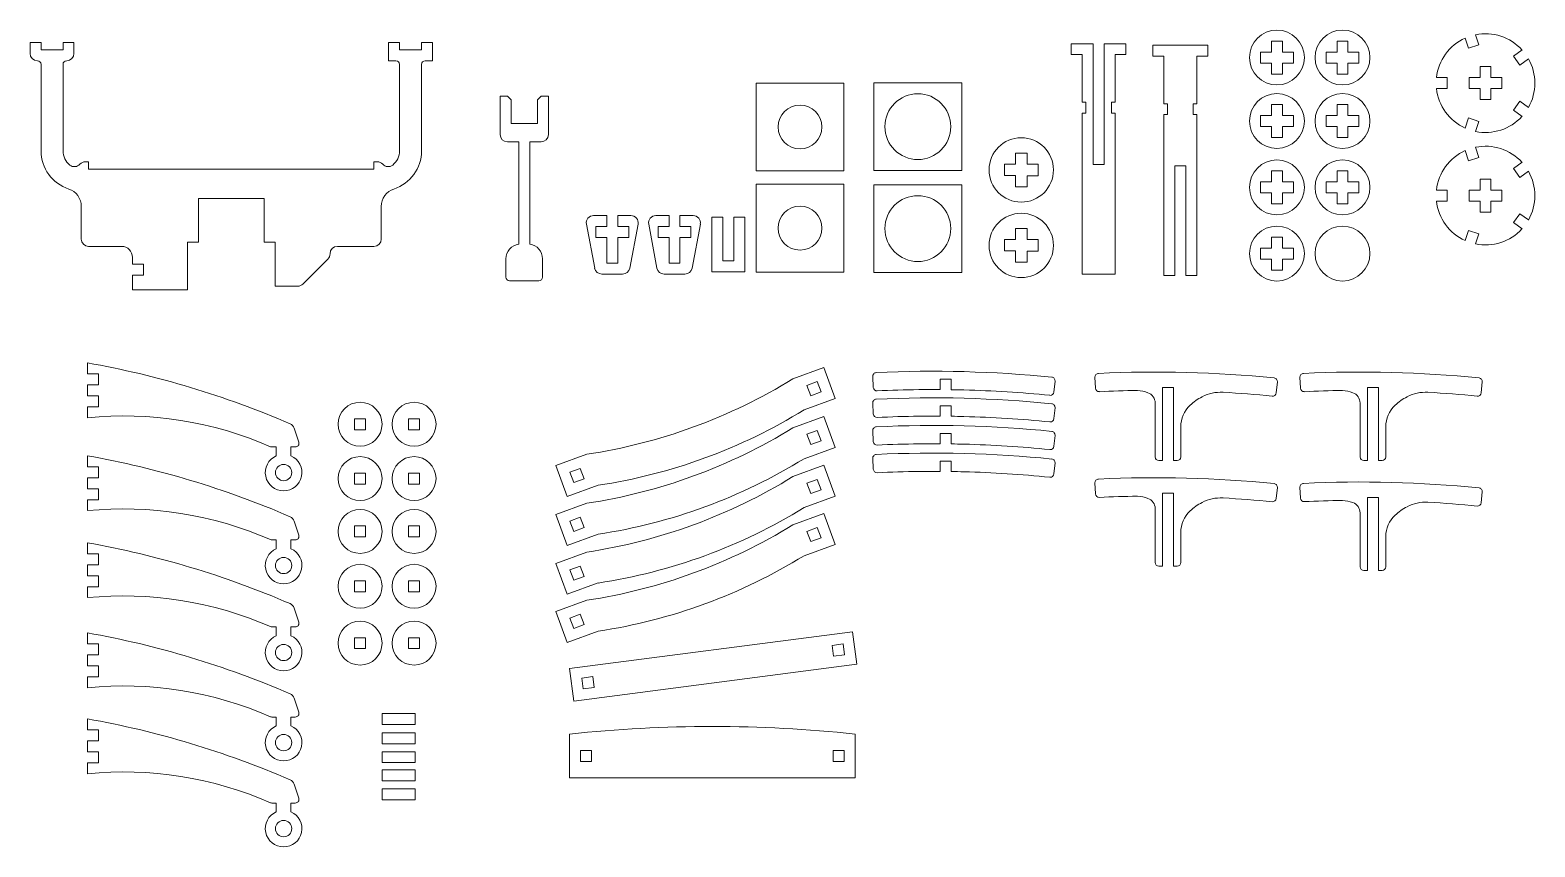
# Model space of a CAD drawing. Header units: millimetres. Extents: x 42 to 1075, y 65 to 598.
# Drawn here: x 42.3 to 453.6, y 375.1 to 598.4 of the extents above; entities that cross this region are included whole.
import ezdxf

# ---------------------------------------------------------------- set-up
doc = ezdxf.new("R2010")
doc.units = ezdxf.units.MM

msp = doc.modelspace()

# ---------------------------------------------------------------- linework, layer by layer
at = {"color": 5, "linetype": 'Continuous', "lineweight": 15}
for p, q in [((437.37, 597.08), (438.28, 594.31)), ((45.26, 594.98), (42.26, 594.98)), ((42.26, 594.98), (42.26, 591.98)), ((45.26, 594.98), (45.26, 592.98)), ((45.26, 592.98), (51.26, 592.98)), ((54.26, 594.98), (51.26, 594.98)), ((51.26, 592.98), (51.26, 594.98)), ((54.26, 591.98), (54.26, 594.98)), ((140.26, 594.98), (143.26, 594.98)), ((140.26, 589.98), (140.26, 594.98)), ((143.26, 592.98), (143.26, 594.98)), ((143.26, 592.98), (149.26, 592.98)), ((149.26, 594.98), (152.26, 594.98)), ((149.26, 594.98), (149.26, 592.98)), ((152.26, 594.98), (152.26, 589.98)), ((332.82, 594.64), (326.82, 594.64)), ((326.82, 594.64), (326.82, 591.64)), ((332.82, 594.64), (332.82, 561.64)), ((341.82, 594.64), (335.82, 594.64)), ((335.82, 561.64), (335.82, 594.64)), ((341.82, 591.64), (341.82, 594.64)), ((349.15, 594.24), (364.15, 594.24)), ((349.15, 591.24), (349.15, 594.24)), ((364.15, 594.24), (364.15, 591.24)), ((378.57, 589.35), (378.57, 592.35)), ((381.57, 592.35), (378.57, 592.35)), ((381.57, 592.35), (381.57, 595.35)), ((381.57, 595.35), (384.57, 595.35)), ((384.57, 592.35), (384.57, 595.35)), ((387.57, 592.35), (384.57, 592.35)), ((387.57, 589.35), (387.57, 592.35)), ((396.5, 589.35), (396.5, 592.35)), ((399.5, 592.35), (396.5, 592.35)), ((399.5, 592.35), (399.5, 595.35)), ((399.5, 595.35), (402.5, 595.35)), ((402.5, 592.35), (402.5, 595.35)), ((405.5, 592.35), (402.5, 592.35)), ((405.5, 589.35), (405.5, 592.35)), ((435.42, 593.38), (434.52, 596.15)), ((438.28, 594.31), (435.42, 593.38)), ((447.71, 591.24), (450.07, 592.96)), ((45.26, 588.98), (45.26, 565.35)), ((51.26, 588.98), (51.26, 565.35)), ((142.26, 589.98), (140.26, 589.98)), ((143.26, 588.98), (143.26, 565.35)), ((149.26, 588.98), (149.26, 565.35)), ((152.26, 589.98), (150.26, 589.98)), ((326.82, 591.64), (329.82, 591.64)), ((329.82, 591.64), (329.82, 578.64)), ((338.82, 591.64), (338.82, 578.64)), ((338.82, 591.64), (341.82, 591.64)), ((352.15, 591.24), (349.15, 591.24)), ((352.15, 591.24), (352.15, 578.24)), ((361.15, 591.24), (361.15, 578.24)), ((364.15, 591.24), (361.15, 591.24)), ((381.57, 589.35), (378.57, 589.35)), ((381.57, 586.35), (381.57, 589.35)), ((387.57, 589.35), (384.57, 589.35)), ((384.57, 586.35), (384.57, 589.35)), ((399.5, 589.35), (396.5, 589.35)), ((399.5, 586.35), (399.5, 589.35)), ((405.5, 589.35), (402.5, 589.35)), ((402.5, 586.35), (402.5, 589.35)), ((438.59, 585.36), (438.59, 588.36)), ((438.59, 588.36), (441.59, 588.36)), ((441.59, 585.36), (441.59, 588.36)), ((449.47, 588.81), (447.71, 591.24)), ((451.83, 590.53), (449.47, 588.81)), ((381.57, 586.35), (384.57, 586.35)), ((399.5, 586.35), (402.5, 586.35)), ((426.68, 585.36), (429.59, 585.36)), ((429.59, 585.36), (429.59, 582.36)), ((435.59, 582.36), (435.59, 585.36)), ((438.59, 585.36), (435.59, 585.36)), ((444.59, 585.36), (441.59, 585.36)), ((444.59, 582.36), (444.59, 585.36)), ((170.74, 580.31), (172.74, 580.31)), ((170.74, 569.81), (170.74, 580.31)), ((173.74, 579.31), (172.74, 580.31)), ((181.94, 580.31), (180.94, 579.31)), ((181.94, 580.31), (183.94, 580.31)), ((183.94, 580.31), (183.94, 569.81)), ((240.72, 583.87), (264.72, 583.87)), ((240.72, 559.87), (240.72, 583.87)), ((264.72, 583.87), (264.72, 559.87)), ((272.93, 583.96), (296.93, 583.96)), ((272.93, 559.96), (272.93, 583.96)), ((296.93, 583.96), (296.93, 559.96)), ((429.59, 582.36), (426.68, 582.36)), ((438.59, 582.36), (435.59, 582.36)), ((438.59, 579.36), (438.59, 582.36)), ((444.59, 582.36), (441.59, 582.36)), ((441.59, 579.36), (441.59, 582.36)), ((173.74, 579.31), (173.74, 572.81)), ((180.94, 572.81), (180.94, 579.31)), ((330.82, 578.64), (329.82, 578.64)), ((330.82, 575.64), (330.82, 578.64)), ((337.82, 578.64), (337.82, 575.64)), ((338.82, 578.64), (337.82, 578.64)), ((353.15, 578.24), (352.15, 578.24)), ((353.15, 575.24), (353.15, 578.24)), ((360.15, 578.24), (360.15, 575.24)), ((361.15, 578.24), (360.15, 578.24)), ((381.57, 574.99), (381.57, 577.99)), ((381.57, 577.99), (384.57, 577.99)), ((384.57, 574.99), (384.57, 577.99)), ((399.5, 574.99), (399.5, 577.99)), ((399.5, 577.99), (402.5, 577.99)), ((402.5, 574.99), (402.5, 577.99)), ((438.59, 579.36), (441.59, 579.36)), ((447.71, 576.47), (449.47, 578.9)), ((450.07, 574.76), (447.71, 576.47)), ((449.47, 578.9), (451.83, 577.18)), ((173.74, 572.81), (180.94, 572.81)), ((329.82, 575.64), (330.82, 575.64)), ((329.82, 575.64), (329.82, 531.64)), ((337.82, 575.64), (338.82, 575.64)), ((338.82, 575.64), (338.82, 531.64)), ((352.15, 575.24), (353.15, 575.24)), ((352.15, 575.24), (352.15, 531.24)), ((360.15, 575.24), (361.15, 575.24)), ((361.15, 575.24), (361.15, 531.24)), ((378.57, 571.99), (378.57, 574.99)), ((381.57, 574.99), (378.57, 574.99)), ((381.57, 571.99), (378.57, 571.99)), ((381.57, 568.99), (381.57, 571.99)), ((387.57, 574.99), (384.57, 574.99)), ((387.57, 571.99), (384.57, 571.99)), ((384.57, 568.99), (384.57, 571.99)), ((387.57, 571.99), (387.57, 574.99)), ((396.5, 571.99), (396.5, 574.99)), ((399.5, 574.99), (396.5, 574.99)), ((399.5, 571.99), (396.5, 571.99)), ((399.5, 568.99), (399.5, 571.99)), ((405.5, 574.99), (402.5, 574.99)), ((405.5, 571.99), (402.5, 571.99)), ((402.5, 568.99), (402.5, 571.99)), ((405.5, 571.99), (405.5, 574.99)), ((434.52, 571.56), (435.42, 574.33)), ((435.42, 574.33), (438.28, 573.41)), ((438.28, 573.41), (437.37, 570.63)), ((175.84, 567.81), (172.74, 567.81)), ((175.84, 539.81), (175.84, 567.81)), ((178.84, 567.81), (178.84, 539.81)), ((181.94, 567.81), (178.84, 567.81)), ((381.57, 568.99), (384.57, 568.99)), ((399.5, 568.99), (402.5, 568.99)), ((311.6, 561.72), (311.6, 564.72)), ((311.6, 564.72), (314.8, 564.72)), ((314.8, 564.72), (314.8, 561.72)), ((435.42, 562.64), (434.52, 565.41)), ((438.28, 563.56), (435.42, 562.64)), ((437.37, 566.34), (438.28, 563.56)), ((58.26, 562.35), (57.36, 562.35)), ((58.26, 560.35), (58.26, 562.35)), ((58.26, 560.35), (136.26, 560.35)), ((137.17, 562.35), (136.26, 562.35)), ((136.26, 562.35), (136.26, 560.35)), ((264.72, 559.87), (240.72, 559.87)), ((296.93, 559.96), (272.93, 559.96)), ((308.6, 558.62), (308.6, 561.72)), ((308.6, 561.72), (311.6, 561.72)), ((314.8, 561.72), (317.8, 561.72)), ((317.8, 561.72), (317.8, 558.52)), ((332.82, 561.64), (335.82, 561.64)), ((355.15, 531.24), (355.15, 561.24)), ((358.15, 561.24), (355.15, 561.24)), ((358.15, 531.24), (358.15, 561.24)), ((381.57, 556.85), (381.57, 559.85)), ((381.57, 559.85), (384.57, 559.85)), ((384.57, 556.85), (384.57, 559.85)), ((399.5, 556.85), (399.5, 559.85)), ((399.5, 559.85), (402.5, 559.85)), ((402.5, 556.85), (402.5, 559.85)), ((447.71, 560.5), (450.07, 562.21)), ((449.47, 558.07), (447.71, 560.5)), ((451.83, 559.79), (449.47, 558.07)), ((240.72, 556.21), (264.72, 556.21)), ((240.72, 532.21), (240.72, 556.21)), ((264.72, 556.21), (264.72, 532.21)), ((272.93, 556.09), (296.93, 556.09)), ((272.93, 532.09), (272.93, 556.09)), ((296.93, 556.09), (296.93, 532.09)), ((311.6, 558.62), (308.6, 558.62)), ((311.6, 555.52), (311.6, 558.62)), ((314.8, 555.52), (311.6, 555.52)), ((317.8, 558.52), (314.8, 558.52)), ((314.8, 558.52), (314.8, 555.52)), ((378.57, 553.85), (378.57, 556.85)), ((381.57, 556.85), (378.57, 556.85)), ((387.57, 556.85), (384.57, 556.85)), ((387.57, 553.85), (387.57, 556.85)), ((396.5, 553.85), (396.5, 556.85)), ((399.5, 556.85), (396.5, 556.85)), ((405.5, 556.85), (402.5, 556.85)), ((405.5, 553.85), (405.5, 556.85)), ((438.59, 554.61), (438.59, 557.61)), ((438.59, 557.61), (441.59, 557.61)), ((441.59, 554.61), (441.59, 557.61)), ((88.26, 552.35), (88.26, 540.35)), ((106.26, 552.35), (88.26, 552.35)), ((106.26, 540.35), (106.26, 552.35)), ((381.57, 553.85), (378.57, 553.85)), ((381.57, 550.85), (381.57, 553.85)), ((387.57, 553.85), (384.57, 553.85)), ((384.57, 550.85), (384.57, 553.85)), ((399.5, 553.85), (396.5, 553.85)), ((399.5, 550.85), (399.5, 553.85)), ((405.5, 553.85), (402.5, 553.85)), ((402.5, 550.85), (402.5, 553.85)), ((426.68, 554.61), (429.59, 554.61)), ((429.59, 551.61), (426.68, 551.61)), ((429.59, 554.61), (429.59, 551.61)), ((435.59, 551.61), (435.59, 554.61)), ((438.59, 554.61), (435.59, 554.61)), ((438.59, 551.61), (435.59, 551.61)), ((438.59, 548.61), (438.59, 551.61)), ((444.59, 554.61), (441.59, 554.61)), ((444.59, 551.61), (441.59, 551.61)), ((441.59, 548.61), (441.59, 551.61)), ((444.59, 551.61), (444.59, 554.61)), ((56.26, 550.16), (56.26, 541.22)), ((138.26, 541.22), (138.26, 550.16)), ((199.89, 547.67), (196.3, 547.67)), ((199.89, 544.67), (199.89, 547.67)), ((206.48, 547.67), (202.89, 547.67)), ((202.89, 547.67), (202.89, 544.67)), ((216.91, 547.67), (213.32, 547.67)), ((216.91, 544.67), (216.91, 547.67)), ((223.5, 547.67), (219.91, 547.67)), ((219.91, 547.67), (219.91, 544.67)), ((231.65, 547.24), (228.65, 547.24)), ((228.65, 547.24), (228.65, 532.24)), ((231.65, 535.24), (231.65, 547.24)), ((237.65, 547.24), (234.65, 547.24)), ((234.65, 547.24), (234.65, 535.24)), ((237.65, 532.24), (237.65, 547.24)), ((381.57, 550.85), (384.57, 550.85)), ((399.5, 550.85), (402.5, 550.85)), ((438.59, 548.61), (441.59, 548.61)), ((447.71, 545.73), (449.47, 548.15)), ((449.47, 548.15), (451.83, 546.44)), ((194.34, 545.3), (196.59, 533.3)), ((196.89, 544.67), (196.89, 541.67)), ((199.89, 544.67), (196.89, 544.67)), ((205.89, 544.67), (202.89, 544.67)), ((205.89, 541.67), (205.89, 544.67)), ((206.2, 533.3), (208.45, 545.3)), ((211.36, 545.3), (213.61, 533.3)), ((213.91, 544.67), (213.91, 541.67)), ((216.91, 544.67), (213.91, 544.67)), ((222.91, 544.67), (219.91, 544.67)), ((222.91, 541.67), (222.91, 544.67)), ((223.22, 533.3), (225.47, 545.3)), ((311.6, 541.08), (311.6, 544.08)), ((311.6, 544.08), (314.8, 544.08)), ((314.8, 544.08), (314.8, 541.08)), ((434.52, 540.82), (435.42, 543.59)), ((435.42, 543.59), (438.28, 542.66)), ((450.07, 544.01), (447.71, 545.73)), ((58.26, 539.22), (67.26, 539.22)), ((85.26, 527.35), (85.26, 540.35)), ((85.26, 540.35), (88.26, 540.35)), ((106.26, 540.35), (109.26, 540.35)), ((109.26, 540.35), (109.26, 528.35)), ((126.26, 539.22), (136.26, 539.22)), ((196.89, 541.67), (199.89, 541.67)), ((199.89, 534.67), (199.89, 541.67)), ((202.89, 541.67), (205.89, 541.67)), ((202.89, 541.67), (202.89, 534.67)), ((213.91, 541.67), (216.91, 541.67)), ((216.91, 534.67), (216.91, 541.67)), ((219.91, 541.67), (222.91, 541.67)), ((219.91, 541.67), (219.91, 534.67)), ((308.6, 537.98), (308.6, 541.08)), ((308.6, 541.08), (311.6, 541.08)), ((314.8, 541.08), (317.8, 541.08)), ((317.8, 541.08), (317.8, 537.88)), ((381.57, 538.76), (381.57, 541.76)), ((381.57, 541.76), (384.57, 541.76)), ((384.57, 538.76), (384.57, 541.76)), ((438.28, 542.66), (437.37, 539.89)), ((70.26, 536.22), (70.26, 534.35)), ((116.85, 528.94), (123.68, 535.77)), ((124.26, 537.18), (124.26, 537.22)), ((172.34, 535.84), (172.34, 530.81)), ((182.34, 530.81), (182.34, 535.84)), ((234.65, 535.24), (231.65, 535.24)), ((311.6, 537.98), (308.6, 537.98)), ((311.6, 534.88), (311.6, 537.98)), ((314.8, 534.88), (311.6, 534.88)), ((317.8, 537.88), (314.8, 537.88)), ((314.8, 537.88), (314.8, 534.88)), ((378.57, 535.76), (378.57, 538.76)), ((381.57, 538.76), (378.57, 538.76)), ((381.57, 535.76), (378.57, 535.76)), ((381.57, 532.76), (381.57, 535.76)), ((387.57, 538.76), (384.57, 538.76)), ((387.57, 535.76), (384.57, 535.76)), ((384.57, 532.76), (384.57, 535.76)), ((387.57, 535.76), (387.57, 538.76)), ((73.26, 534.35), (70.26, 534.35)), ((70.26, 531.35), (73.26, 531.35)), ((70.26, 531.35), (70.26, 527.35)), ((73.26, 531.35), (73.26, 534.35)), ((198.55, 531.67), (204.23, 531.67)), ((202.89, 534.67), (199.89, 534.67)), ((215.57, 531.67), (221.25, 531.67)), ((219.91, 534.67), (216.91, 534.67)), ((228.65, 532.24), (237.65, 532.24)), ((264.72, 532.21), (240.72, 532.21)), ((296.93, 532.09), (272.93, 532.09)), ((338.82, 531.64), (329.82, 531.64)), ((355.15, 531.24), (352.15, 531.24)), ((361.15, 531.24), (358.15, 531.24)), ((381.57, 532.76), (384.57, 532.76)), ((70.26, 527.35), (85.26, 527.35)), ((109.26, 528.35), (115.43, 528.35)), ((173.34, 529.81), (181.34, 529.81)), ((57.93, 507.39), (57.93, 504.39)), ((259.22, 506.1), (250.77, 503)), ((262.32, 497.65), (259.22, 506.1)), ((60.93, 504.39), (57.93, 504.39)), ((60.93, 504.39), (60.93, 501.39)), ((257.44, 502.25), (254.62, 501.22)), ((258.47, 499.43), (257.44, 502.25)), ((272.6, 503.67), (272.75, 500.67)), ((291.04, 502.89), (291.04, 500.08)), ((291.04, 502.89), (294.04, 502.89)), ((294.04, 502.89), (294.04, 500.05)), ((322.14, 499.4), (322.44, 502.38)), ((333.34, 503.45), (333.5, 500.46)), ((382.89, 499.18), (383.19, 502.17)), ((389.37, 503.45), (389.52, 500.46)), ((438.91, 499.18), (439.22, 502.17)), ((60.93, 501.39), (57.93, 501.39)), ((57.93, 501.39), (57.93, 498.39)), ((60.93, 498.39), (57.93, 498.39)), ((60.93, 498.39), (60.93, 495.39)), ((255.65, 498.4), (254.62, 501.22)), ((258.47, 499.43), (255.65, 498.4)), ((351.79, 500.67), (354.79, 500.67)), ((351.79, 480.67), (351.79, 500.67)), ((354.79, 480.67), (354.79, 500.67)), ((407.82, 500.67), (410.82, 500.67)), ((407.82, 480.67), (407.82, 500.67)), ((410.82, 480.67), (410.82, 500.67)), ((60.93, 495.39), (57.93, 495.39)), ((57.93, 495.39), (57.93, 492.39)), ((262.32, 497.65), (253.86, 494.55)), ((272.6, 496.4), (272.75, 493.41)), ((291.04, 495.63), (291.04, 492.82)), ((291.04, 495.63), (294.04, 495.63)), ((294.04, 495.63), (294.04, 492.79)), ((322.14, 492.13), (322.44, 495.12)), ((349.79, 496.41), (349.79, 481.67)), ((405.82, 496.41), (405.82, 481.67)), ((115.71, 485.7), (114.43, 489.54)), ((130.97, 492.12), (130.97, 489.12)), ((133.97, 492.12), (130.97, 492.12)), ((133.97, 489.12), (133.97, 492.12)), ((145.73, 492.12), (145.73, 489.12)), ((148.73, 492.12), (145.73, 492.12)), ((148.73, 489.12), (148.73, 492.12)), ((259.22, 492.73), (250.77, 489.63)), ((262.32, 484.28), (259.22, 492.73)), ((356.79, 481.67), (356.79, 489.93)), ((412.82, 481.67), (412.82, 489.93)), ((130.97, 489.12), (133.97, 489.12)), ((145.73, 489.12), (148.73, 489.12)), ((257.44, 488.88), (254.62, 487.85)), ((255.65, 485.03), (254.62, 487.85)), ((258.47, 486.06), (255.65, 485.03)), ((258.47, 486.06), (257.44, 488.88)), ((272.6, 488.85), (272.75, 485.85)), ((291.04, 488.07), (291.04, 485.26)), ((291.04, 488.07), (294.04, 488.07)), ((294.04, 488.07), (294.04, 485.23)), ((322.14, 484.58), (322.44, 487.56)), ((57.93, 481.98), (57.93, 478.98)), ((108.36, 484.39), (109.56, 484.39)), ((109.56, 481.97), (109.56, 484.39)), ((113.56, 484.39), (113.56, 481.97)), ((113.56, 484.39), (114.76, 484.39)), ((194.43, 482.38), (185.98, 479.29)), ((262.32, 484.28), (253.86, 481.18)), ((272.6, 481.29), (272.75, 478.3)), ((60.93, 478.98), (57.93, 478.98)), ((60.93, 478.98), (60.93, 475.98)), ((130.97, 477.26), (130.97, 474.26)), ((133.97, 477.26), (130.97, 477.26)), ((133.97, 474.26), (133.97, 477.26)), ((145.73, 477.26), (145.73, 474.26)), ((148.73, 477.26), (145.73, 477.26)), ((148.73, 474.26), (148.73, 477.26)), ((189.07, 470.83), (185.98, 479.29)), ((189.82, 477.5), (192.64, 478.53)), ((190.85, 474.68), (189.82, 477.5)), ((193.67, 475.71), (192.64, 478.53)), ((259.22, 479.38), (250.77, 476.28)), ((262.32, 470.92), (259.22, 479.38)), ((291.04, 480.51), (291.04, 477.71)), ((291.04, 480.51), (294.04, 480.51)), ((294.04, 480.51), (294.04, 477.68)), ((322.14, 477.02), (322.44, 480.01)), ((350.79, 480.67), (351.79, 480.67)), ((354.79, 480.67), (355.79, 480.67)), ((406.82, 480.67), (407.82, 480.67)), ((410.82, 480.67), (411.82, 480.67)), ((60.93, 475.98), (57.93, 475.98)), ((57.93, 475.98), (57.93, 472.98)), ((130.97, 474.26), (133.97, 474.26)), ((145.73, 474.26), (148.73, 474.26)), ((197.52, 473.93), (189.07, 470.83)), ((190.85, 474.68), (193.67, 475.71)), ((257.44, 475.53), (254.62, 474.5)), ((255.65, 471.68), (254.62, 474.5)), ((258.47, 472.71), (257.44, 475.53)), ((333.34, 474.56), (333.5, 471.57)), ((382.89, 470.29), (383.19, 473.28)), ((389.37, 473.4), (389.52, 470.4)), ((60.93, 472.98), (57.93, 472.98)), ((60.93, 469.98), (57.93, 469.98)), ((57.93, 469.98), (57.93, 466.98)), ((60.93, 472.98), (60.93, 469.98)), ((194.43, 469.01), (185.98, 465.91)), ((262.32, 470.92), (253.86, 467.83)), ((258.47, 472.71), (255.65, 471.68)), ((351.79, 471.79), (354.79, 471.79)), ((351.79, 451.79), (351.79, 471.79)), ((354.79, 451.79), (354.79, 471.79)), ((407.82, 470.62), (410.82, 470.62)), ((407.82, 450.62), (407.82, 470.62)), ((410.82, 450.62), (410.82, 470.62)), ((438.91, 469.13), (439.22, 472.11)), ((189.07, 457.46), (185.98, 465.91)), ((189.82, 464.13), (192.64, 465.16)), ((193.67, 462.34), (192.64, 465.16)), ((259.22, 466.2), (250.77, 463.11)), ((262.32, 457.75), (259.22, 466.2)), ((349.79, 467.53), (349.79, 452.79)), ((405.82, 466.36), (405.82, 451.62)), ((115.71, 460.3), (114.43, 464.13)), ((130.97, 462.79), (130.97, 459.79)), ((133.97, 462.79), (130.97, 462.79)), ((133.97, 459.79), (133.97, 462.79)), ((145.73, 462.79), (145.73, 459.79)), ((148.73, 462.79), (145.73, 462.79)), ((148.73, 459.79), (148.73, 462.79)), ((190.85, 461.31), (189.82, 464.13)), ((190.85, 461.31), (193.67, 462.34)), ((257.44, 462.36), (254.62, 461.32)), ((255.65, 458.51), (254.62, 461.32)), ((258.47, 459.54), (257.44, 462.36)), ((356.79, 452.79), (356.79, 461.05)), ((57.93, 458.2), (57.93, 455.2)), ((108.36, 458.98), (109.56, 458.98)), ((109.56, 456.56), (109.56, 458.98)), ((113.56, 458.98), (113.56, 456.56)), ((113.56, 458.98), (114.76, 458.98)), ((130.97, 459.79), (133.97, 459.79)), ((145.73, 459.79), (148.73, 459.79)), ((197.52, 460.56), (189.07, 457.46)), ((262.32, 457.75), (253.86, 454.66)), ((258.47, 459.54), (255.65, 458.51)), ((412.82, 451.62), (412.82, 459.88)), ((60.93, 455.2), (57.93, 455.2)), ((60.93, 455.2), (60.93, 452.2)), ((194.43, 455.66), (185.98, 452.56)), ((189.07, 444.11), (185.98, 452.56)), ((60.93, 452.2), (57.93, 452.2)), ((57.93, 452.2), (57.93, 449.2)), ((60.93, 449.2), (57.93, 449.2)), ((60.93, 449.2), (60.93, 446.2)), ((189.82, 450.78), (192.64, 451.81)), ((190.85, 447.96), (189.82, 450.78)), ((190.85, 447.96), (193.67, 448.99)), ((193.67, 448.99), (192.64, 451.81)), ((350.79, 451.79), (351.79, 451.79)), ((354.79, 451.79), (355.79, 451.79)), ((406.82, 450.62), (407.82, 450.62)), ((410.82, 450.62), (411.82, 450.62)), ((60.93, 446.2), (57.93, 446.2)), ((57.93, 446.2), (57.93, 443.2)), ((130.97, 447.81), (130.97, 444.81)), ((133.97, 447.81), (130.97, 447.81)), ((130.97, 444.81), (133.97, 444.81)), ((133.97, 444.81), (133.97, 447.81)), ((145.73, 447.81), (145.73, 444.81)), ((148.73, 447.81), (145.73, 447.81)), ((145.73, 444.81), (148.73, 444.81)), ((148.73, 444.81), (148.73, 447.81)), ((197.52, 447.21), (189.07, 444.11)), ((115.71, 436.52), (114.43, 440.35)), ((194.43, 442.49), (185.98, 439.39)), ((189.07, 430.94), (185.98, 439.39)), ((189.82, 437.61), (192.64, 438.64)), ((190.85, 434.79), (189.82, 437.61)), ((193.67, 435.82), (192.64, 438.64)), ((57.93, 433.57), (57.93, 430.57)), ((108.36, 435.2), (109.56, 435.2)), ((109.56, 432.78), (109.56, 435.2)), ((113.56, 435.2), (113.56, 432.78)), ((113.56, 435.2), (114.76, 435.2)), ((130.97, 432.26), (130.97, 429.26)), ((133.97, 432.26), (130.97, 432.26)), ((133.97, 429.26), (133.97, 432.26)), ((145.73, 432.26), (145.73, 429.26)), ((148.73, 432.26), (145.73, 432.26)), ((148.73, 429.26), (148.73, 432.26)), ((197.52, 434.03), (189.07, 430.94)), ((267.07, 433.9), (189.73, 423.8)), ((190.85, 434.79), (193.67, 435.82)), ((268.24, 424.98), (267.07, 433.9)), ((60.93, 430.57), (57.93, 430.57)), ((60.93, 430.57), (60.93, 427.57)), ((130.97, 429.26), (133.97, 429.26)), ((145.73, 429.26), (148.73, 429.26)), ((264.48, 430.54), (261.51, 430.15)), ((261.51, 430.15), (261.9, 427.17)), ((264.48, 430.54), (264.87, 427.56)), ((60.93, 427.57), (57.93, 427.57)), ((57.93, 427.57), (57.93, 424.57)), ((60.93, 424.57), (57.93, 424.57)), ((60.93, 424.57), (60.93, 421.57)), ((189.73, 423.8), (190.89, 414.88)), ((190.89, 414.88), (268.24, 424.98)), ((264.87, 427.56), (261.9, 427.17)), ((60.93, 421.57), (57.93, 421.57)), ((57.93, 421.57), (57.93, 418.57)), ((193.09, 421.21), (196.07, 421.6)), ((193.09, 421.21), (193.48, 418.24)), ((196.07, 421.6), (196.45, 418.63)), ((115.71, 411.89), (114.43, 415.72)), ((193.48, 418.24), (196.45, 418.63)), ((147.54, 411.51), (138.54, 411.51)), ((138.54, 408.51), (138.54, 411.51)), ((147.54, 408.51), (147.54, 411.51)), ((57.93, 410.06), (57.93, 407.06)), ((108.36, 410.57), (109.56, 410.57)), ((109.56, 408.15), (109.56, 410.57)), ((113.56, 410.57), (113.56, 408.15)), ((113.56, 410.57), (114.76, 410.57)), ((147.54, 408.51), (138.54, 408.51)), ((60.93, 407.06), (57.93, 407.06)), ((60.93, 404.06), (57.93, 404.06)), ((57.93, 404.06), (57.93, 401.06)), ((60.93, 407.06), (60.93, 404.06)), ((147.54, 406.22), (138.54, 406.22)), ((138.54, 403.22), (138.54, 406.22)), ((147.54, 403.22), (138.54, 403.22)), ((147.54, 403.22), (147.54, 406.22)), ((189.75, 393.92), (189.75, 405.92)), ((267.75, 393.92), (267.75, 405.92)), ((60.93, 401.06), (57.93, 401.06)), ((60.93, 401.06), (60.93, 398.06)), ((147.54, 401.09), (138.54, 401.09)), ((138.54, 398.09), (138.54, 401.09)), ((147.54, 398.09), (147.54, 401.09)), ((192.75, 401.41), (192.75, 398.41)), ((192.75, 401.41), (195.75, 401.41)), ((195.75, 401.41), (195.75, 398.41)), ((261.75, 398.41), (261.75, 401.41)), ((261.75, 401.41), (264.75, 401.41)), ((264.75, 398.41), (264.75, 401.41)), ((60.93, 398.06), (57.93, 398.06)), ((57.93, 398.06), (57.93, 395.06)), ((147.54, 398.09), (138.54, 398.09)), ((147.54, 396.09), (138.54, 396.09)), ((138.54, 393.09), (138.54, 396.09)), ((147.54, 393.09), (147.54, 396.09)), ((195.75, 398.41), (192.75, 398.41)), ((264.75, 398.41), (261.75, 398.41)), ((115.71, 388.38), (114.43, 392.21)), ((147.54, 393.09), (138.54, 393.09)), ((147.54, 390.96), (138.54, 390.96)), ((138.54, 387.96), (138.54, 390.96)), ((147.54, 387.96), (147.54, 390.96)), ((189.75, 393.92), (267.75, 393.92)), ((108.36, 387.06), (109.56, 387.06)), ((109.56, 384.64), (109.56, 387.06)), ((113.56, 387.06), (113.56, 384.64)), ((113.56, 387.06), (114.76, 387.06)), ((147.54, 387.96), (138.54, 387.96))]:
    msp.add_line(p, q, dxfattribs=at)
for centre, radius in [((383.07, 590.85), 7.5), ((401, 590.85), 7.5), ((284.93, 571.96), 9), ((383.07, 573.49), 7.5), ((401, 573.49), 7.5), ((252.72, 571.87), 6), ((313.2, 560.12), 8.8), ((383.07, 555.35), 7.5), ((401, 555.35), 7.5), ((284.93, 544.09), 9), ((252.72, 544.21), 6), ((313.2, 539.48), 8.8), ((383.07, 537.26), 7.5), ((401, 537.26), 7.5), ((132.47, 490.62), 6), ((147.23, 490.62), 6), ((132.47, 475.76), 6), ((147.23, 475.76), 6), ((111.56, 477.39), 2.22), ((132.47, 461.29), 6), ((147.23, 461.29), 6), ((111.56, 451.98), 2.22), ((132.47, 446.31), 6), ((147.23, 446.31), 6), ((132.47, 430.76), 6), ((147.23, 430.76), 6), ((111.56, 428.2), 2.22), ((111.56, 403.57), 2.22), ((111.56, 380.06), 2.22)]:
    msp.add_circle(centre, radius, dxfattribs=at)
for centre, radius, start, end in [((440.09, 583.86), 13.5, 42.3794, 101.6206), ((440.09, 583.86), 13.5, 114.3794, 173.6206), ((44.26, 591.98), 2, 180, 270), ((44.26, 588.98), 1, 0, 90), ((52.26, 588.98), 1, 90, 180), ((52.26, 591.98), 2, 270, 0), ((142.26, 588.98), 1, 0, 90), ((150.26, 588.98), 1, 90, 180), ((440.09, 583.86), 13.5, 330.3794, 29.6206), ((440.09, 583.86), 13.5, 186.3794, 245.6206), ((440.09, 583.86), 13.5, 258.3794, 317.6206), ((172.74, 569.81), 2, 180, 270), ((181.94, 569.81), 2, 270, 0), ((56.26, 565.35), 11, 180, 251.79), ((56.26, 565.35), 5, 180, 231.0576), ((138.26, 565.35), 5, 308.9424, 0), ((138.26, 565.35), 11, 288.21, 0), ((440.09, 553.11), 13.5, 114.3794, 173.6206), ((440.09, 553.11), 13.5, 42.3794, 101.6206), ((54.38, 563.02), 2, 231.0576, 318.1897), ((57.36, 560.35), 2, 90, 138.1897), ((137.17, 560.35), 2, 41.8103, 90), ((140.15, 563.02), 2, 221.8103, 308.9424), ((440.09, 553.11), 13.5, 330.3794, 29.6206), ((51.26, 550.16), 5, 0, 71.79), ((143.26, 550.16), 5, 108.21, 180), ((440.09, 553.11), 13.5, 186.3794, 245.6206), ((196.3, 545.67), 2, 90, 190.6197), ((206.48, 545.67), 2, 349.3803, 90), ((213.32, 545.67), 2, 90, 190.6197), ((223.5, 545.67), 2, 349.3803, 90), ((440.09, 553.11), 13.5, 258.3794, 317.6206), ((58.26, 541.22), 2, 180, 270), ((67.26, 536.22), 3, 0, 90), ((126.26, 537.22), 2, 90, 180), ((136.26, 541.22), 2, 270, 0), ((176.34, 535.84), 4, 97.1808, 180), ((178.34, 535.84), 4, 0, 82.8192), ((122.26, 537.18), 2, 315, 0), ((173.34, 530.81), 1, 180, 270), ((181.34, 530.81), 1, 270, 0), ((198.55, 533.67), 2, 190.6197, 270), ((204.23, 533.67), 2, 270, 349.3803), ((215.57, 533.67), 2, 190.6197, 270), ((221.25, 533.67), 2, 270, 349.3803), ((115.43, 530.35), 2, 270, 315), ((14.18, 261.24), 250, 66.6343, 79.9201), ((172.08, 630.71), 150, 278.5688, 301.6428), ((273.59, 503.72), 1, 92.7326, 182.9083), ((321.45, 502.48), 1, 354.1365, 84.3124), ((334.34, 503.5), 1, 92.7326, 182.9083), ((382.2, 502.27), 1, 354.1365, 84.3124), ((390.37, 503.5), 1, 92.7326, 182.9083), ((438.22, 502.27), 1, 354.1365, 84.3124), ((273.75, 500.72), 1, 182.9083, 272.7302), ((321.14, 499.5), 1, 264.3135, 354.1365), ((334.5, 500.51), 1, 182.9083, 272.7302), ((344.3, 489.58), 10.27, 69.9362, 86.4394), ((346.79, 496.41), 3, 0, 69.9362), ((369.57, 484.82), 15, 117.6197, 133.0456), ((367.72, 488.36), 11, 86.7143, 117.6197), ((381.89, 499.28), 1, 264.3135, 354.1365), ((390.52, 500.51), 1, 182.9083, 272.7302), ((400.32, 489.58), 10.27, 69.9362, 86.4394), ((402.82, 496.41), 3, 0, 69.9362), ((425.6, 484.82), 15, 117.6197, 133.0456), ((423.74, 488.36), 11, 86.7143, 117.6197), ((437.92, 499.28), 1, 264.3135, 354.1365), ((175.17, 622.25), 150, 278.5688, 301.6428), ((273.59, 496.45), 1, 92.7326, 182.9083), ((321.45, 495.22), 1, 354.1365, 84.3124), ((364.79, 489.93), 8, 133.0456, 180), ((420.82, 489.93), 8, 133.0456, 180), ((67.83, 392.88), 100, 66.3389, 95.6773), ((112.53, 488.91), 2, 18.4349, 66.6343), ((172.08, 617.33), 150, 278.5688, 301.6428), ((273.59, 488.9), 1, 92.7326, 182.9083), ((273.75, 493.46), 1, 182.9083, 272.7302), ((321.14, 492.24), 1, 264.3135, 354.1365), ((114.76, 485.39), 1, 270, 18.4349), ((273.75, 485.9), 1, 182.9083, 272.7302), ((321.45, 487.66), 1, 354.1365, 84.3124), ((14.18, 235.84), 250, 66.6343, 79.9201), ((111.56, 477.39), 5, 113.5782, 66.4218), ((108.36, 485.39), 1, 246.3389, 270), ((273.59, 481.34), 1, 92.7326, 182.9083), ((321.14, 484.68), 1, 264.3135, 354.1365), ((350.79, 481.67), 1, 180, 270), ((355.79, 481.67), 1, 270, 0), ((406.82, 481.67), 1, 180, 270), ((411.82, 481.67), 1, 270, 0), ((175.17, 608.88), 150, 278.5688, 301.6428), ((273.75, 478.35), 1, 182.9083, 272.7302), ((321.45, 480.11), 1, 354.1365, 84.3124), ((172.08, 603.98), 150, 278.5688, 301.6428), ((321.14, 477.12), 1, 264.3135, 354.1365), ((334.34, 474.61), 1, 92.7326, 182.9083), ((382.2, 473.38), 1, 354.1365, 84.3124), ((390.37, 473.45), 1, 92.7326, 182.9083), ((438.22, 472.21), 1, 354.1365, 84.3124), ((334.5, 471.62), 1, 182.9083, 272.7302), ((344.3, 460.7), 10.27, 69.9362, 86.4394), ((346.79, 467.53), 3, 0, 69.9362), ((369.57, 455.93), 15, 117.6197, 133.0456), ((367.72, 459.47), 11, 86.7143, 117.6197), ((381.89, 470.4), 1, 264.3135, 354.1365), ((390.52, 470.45), 1, 182.9083, 272.7302), ((400.32, 459.53), 10.27, 69.9362, 86.4394), ((402.82, 466.36), 3, 0, 69.9362), ((423.74, 458.31), 11, 86.7143, 117.6197), ((437.92, 469.23), 1, 264.3135, 354.1365), ((67.83, 367.47), 100, 66.3389, 95.6773), ((112.53, 463.5), 2, 18.4349, 66.6343), ((175.17, 595.53), 150, 278.5688, 301.6428), ((364.79, 461.05), 8, 133.0456, 180), ((420.82, 459.88), 8, 133.0456, 180), ((425.6, 454.76), 15, 117.6197, 133.0456), ((172.08, 590.81), 150, 278.5688, 301.6428), ((14.18, 212.06), 250, 66.6343, 79.9201), ((108.36, 459.98), 1, 246.3389, 270), ((114.76, 459.98), 1, 270, 18.4349), ((111.56, 451.98), 5, 113.5782, 66.4218), ((175.17, 582.36), 150, 278.5688, 301.6428), ((350.79, 452.79), 1, 180, 270), ((355.79, 452.79), 1, 270, 0), ((406.82, 451.62), 1, 180, 270), ((411.82, 451.62), 1, 270, 0), ((67.83, 343.69), 100, 66.3389, 95.6773), ((112.53, 439.72), 2, 18.4349, 66.6343), ((114.76, 436.2), 1, 270, 18.4349), ((14.18, 187.43), 250, 66.6343, 79.9201), ((111.56, 428.2), 5, 113.5782, 66.4218), ((108.36, 436.2), 1, 246.3389, 270), ((67.83, 319.06), 100, 66.3389, 95.6773), ((112.53, 415.09), 2, 18.4349, 66.6343), ((114.76, 411.57), 1, 270, 18.4349), ((14.18, 163.92), 250, 66.6343, 79.9201), ((111.56, 403.57), 5, 113.5782, 66.4218), ((108.36, 411.57), 1, 246.3389, 270), ((228.75, 38.97), 369.02, 83.9333, 96.0667), ((67.83, 295.55), 100, 66.3389, 95.6773), ((112.53, 391.58), 2, 18.4349, 66.6343), ((108.36, 388.06), 1, 246.3389, 270), ((114.76, 388.06), 1, 270, 18.4349), ((111.56, 380.06), 5, 113.5782, 66.4218)]:
    msp.add_arc(centre, radius, start, end, dxfattribs=at)
for points in [[(321.55, 503.48), (305.66, 505.06), (289.61, 505.48), (273.55, 504.72)], [(382.3, 503.26), (366.41, 504.85), (350.36, 505.27), (334.3, 504.5)], [(438.32, 503.26), (422.43, 504.85), (406.39, 505.27), (390.32, 504.5)], [(321.55, 496.21), (305.66, 497.8), (289.61, 498.22), (273.55, 497.45)], [(334.54, 499.51), (338.01, 499.67), (341.48, 499.78), (344.94, 499.84)], [(368.35, 499.34), (372.84, 499.09), (377.32, 498.73), (381.79, 498.29)], [(390.57, 499.51), (394.03, 499.67), (397.5, 499.78), (400.96, 499.84)], [(424.37, 499.34), (428.86, 499.09), (433.34, 498.73), (437.82, 498.29)], [(321.55, 488.66), (305.66, 490.24), (289.61, 490.66), (273.55, 489.9)], [(321.55, 481.1), (305.66, 482.69), (289.61, 483.11), (273.55, 482.34)], [(382.3, 474.38), (366.41, 475.96), (350.36, 476.38), (334.3, 475.61)], [(438.32, 473.21), (422.43, 474.79), (406.39, 475.21), (390.32, 474.45)], [(334.54, 470.62), (338.01, 470.78), (341.48, 470.89), (344.94, 470.95)], [(368.35, 470.46), (372.84, 470.2), (377.32, 469.85), (381.79, 469.4)], [(390.57, 469.45), (394.03, 469.62), (397.5, 469.73), (400.96, 469.78)], [(424.37, 469.29), (428.86, 469.03), (433.34, 468.68), (437.82, 468.23)]]:
    msp.add_open_spline(points, degree=3, dxfattribs=at)
for points, knots in [([(273.79, 499.72), (277.59, 499.91), (283.36, 500.08), (289.1, 500.1), (291.04, 500.08)], [0.1478128, 0.1478128, 0.1478128, 0.1478128, 0.2865329, 0.3580213, 0.3580213, 0.3580213, 0.3580213]), ([(294.04, 500.05), (295.21, 500.03), (304.24, 499.85), (313.23, 499.28), (321.04, 498.51)], [0.3947265, 0.3947265, 0.3947265, 0.3947265, 0.4373817, 0.7268316, 0.7268316, 0.7268316, 0.7268316]), ([(273.79, 492.46), (277.59, 492.64), (283.36, 492.81), (289.1, 492.83), (291.04, 492.82)], [0.1478128, 0.1478128, 0.1478128, 0.1478128, 0.2865329, 0.3580213, 0.3580213, 0.3580213, 0.3580213]), ([(294.04, 492.79), (295.21, 492.77), (304.24, 492.58), (313.23, 492.02), (321.04, 491.24)], [0.3947265, 0.3947265, 0.3947265, 0.3947265, 0.4373817, 0.7268316, 0.7268316, 0.7268316, 0.7268316]), ([(273.79, 484.9), (277.59, 485.08), (283.36, 485.26), (289.1, 485.27), (291.04, 485.26)], [0.1478128, 0.1478128, 0.1478128, 0.1478128, 0.2865329, 0.3580213, 0.3580213, 0.3580213, 0.3580213]), ([(294.04, 485.23), (295.21, 485.21), (304.24, 485.03), (313.23, 484.46), (321.04, 483.68)], [0.3947265, 0.3947265, 0.3947265, 0.3947265, 0.4373817, 0.7268316, 0.7268316, 0.7268316, 0.7268316]), ([(273.79, 477.35), (277.59, 477.53), (283.36, 477.7), (289.1, 477.72), (291.04, 477.71)], [0.1478128, 0.1478128, 0.1478128, 0.1478128, 0.2865329, 0.3580213, 0.3580213, 0.3580213, 0.3580213]), ([(294.04, 477.68), (295.21, 477.66), (304.24, 477.47), (313.23, 476.91), (321.04, 476.13)], [0.3947265, 0.3947265, 0.3947265, 0.3947265, 0.4373817, 0.7268316, 0.7268316, 0.7268316, 0.7268316])]:
    msp.add_open_spline(points, degree=3, knots=knots, dxfattribs=at)

doc.saveas('drawing.dxf')
